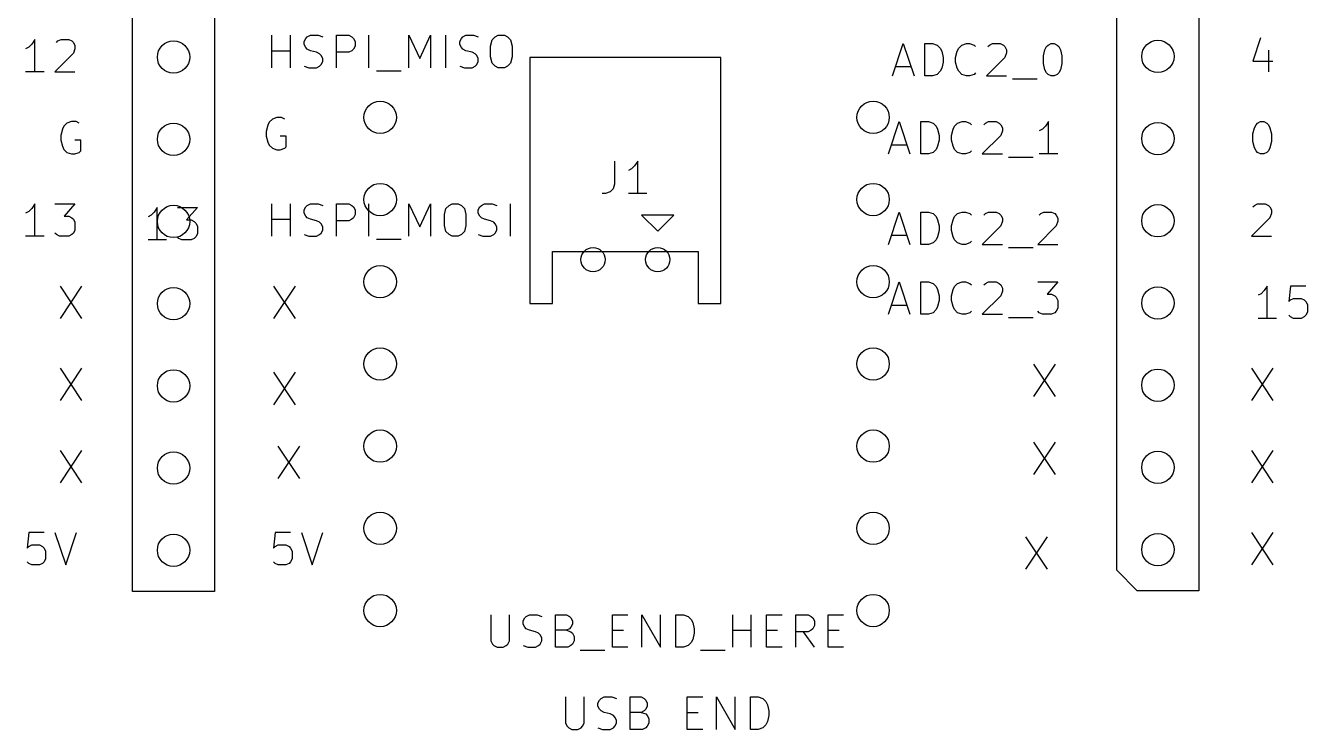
# Model space of a CAD drawing. Extents: x 1.5 to 46.6, y -62.7 to 0.
# Drawn here: x 6.86 to 46.48, y -62.68 to -40.94 of the extents above; entities that cross this region are included whole.
import ezdxf

# ---------------------------------------------------------------- set-up
doc = ezdxf.new("R2010")
doc.units = 0
doc.layers.add('BLACK', color=7, linetype='CONTINUOUS')
doc.layers.add('GRAY3', color=9, linetype='CONTINUOUS')

msp = doc.modelspace()

# ---------------------------------------------------------------- linework, layer by layer
at = {"layer": 'BLACK'}
for centre, radius in [((11.43, -41.91), 0.5), ((41.86, -41.89), 0.5), ((17.818346, -43.772866), 0.5), ((33.058346, -43.772866), 0.5), ((11.43, -44.45), 0.5), ((41.86, -44.43), 0.5), ((17.818346, -46.312866), 0.5), ((33.058346, -46.312866), 0.5), ((11.43, -46.99), 0.5), ((41.86, -46.97), 0.5), ((24.4, -48.17), 0.375), ((26.4, -48.17), 0.375), ((17.818346, -48.852866), 0.5), ((33.058346, -48.852866), 0.5), ((11.43, -49.53), 0.5), ((41.86, -49.51), 0.5), ((17.818346, -51.392866), 0.5), ((33.058346, -51.392866), 0.5), ((11.43, -52.07), 0.5), ((41.86, -52.05), 0.5), ((17.818346, -53.932866), 0.5), ((33.058346, -53.932866), 0.5), ((11.43, -54.61), 0.5), ((41.86, -54.59), 0.5), ((17.818346, -56.472866), 0.5), ((33.058346, -56.472866), 0.5), ((11.43, -57.15), 0.5), ((41.86, -57.13), 0.5), ((17.818346, -59.012866), 0.5), ((33.058346, -59.012866), 0.5)]:
    msp.add_circle(centre, radius, dxfattribs=at)
at = {"layer": 'GRAY3', "linetype": 'CONTINUOUS'}
for p, q in [((10.16, -58.42), (10.16, -10.16)), ((40.59, -57.765), (40.59, -10.14)), ((43.13, -10.14), (43.13, -58.4)), ((12.7, -10.795), (12.7, -58.42)), ((6.953333, -41.602914), (6.858095, -41.650533)), ((7.048571, -41.507676), (6.953333, -41.602914)), ((7.143809, -41.364819), (7.048571, -41.507676)), ((7.143809, -42.364819), (7.143809, -41.364819)), ((7.810476, -41.460057), (7.858095, -41.412438)), ((7.858095, -41.412438), (7.953333, -41.364819)), ((7.953333, -41.364819), (8.191428, -41.364819)), ((8.191428, -41.364819), (8.286666, -41.412438)), ((8.286666, -41.412438), (8.334285, -41.460057)), ((8.334285, -41.460057), (8.381904, -41.555295)), ((8.381904, -41.555295), (8.381904, -41.650533)), ((14.470524, -42.237819), (14.470524, -41.237819)), ((15.041952, -42.237819), (15.041952, -41.237819)), ((15.470524, -41.428295), (15.518143, -41.333057)), ((15.470524, -41.523533), (15.470524, -41.428295)), ((15.518143, -41.618771), (15.470524, -41.523533)), ((15.518143, -41.333057), (15.565762, -41.285438)), ((15.565762, -41.285438), (15.661, -41.237819)), ((15.661, -41.237819), (15.899095, -41.237819)), ((15.899095, -41.237819), (16.041952, -41.285438)), ((16.470524, -42.237819), (16.470524, -41.237819)), ((16.470524, -41.237819), (16.851476, -41.237819)), ((16.851476, -41.237819), (16.946714, -41.285438)), ((16.946714, -41.285438), (16.994333, -41.333057)), ((16.994333, -41.333057), (17.041952, -41.428295)), ((17.041952, -41.571152), (16.994333, -41.66639)), ((17.041952, -41.428295), (17.041952, -41.571152)), ((17.470524, -42.237819), (17.470524, -41.237819)), ((18.708619, -42.237819), (18.708619, -41.237819)), ((18.708619, -41.237819), (19.041952, -41.952104)), ((19.041952, -41.952104), (19.375285, -41.237819)), ((19.375285, -41.237819), (19.375285, -42.237819)), ((19.851476, -42.237819), (19.851476, -41.237819)), ((20.280047, -41.428295), (20.327666, -41.333057)), ((20.280047, -41.523533), (20.280047, -41.428295)), ((20.327666, -41.618771), (20.280047, -41.523533)), ((20.327666, -41.333057), (20.375285, -41.285438)), ((20.375285, -41.285438), (20.470523, -41.237819)), ((20.470523, -41.237819), (20.708618, -41.237819)), ((20.708618, -41.237819), (20.851475, -41.285438)), ((21.232428, -41.571152), (21.280047, -41.380676)), ((21.232428, -41.904485), (21.232428, -41.571152)), ((21.280047, -41.380676), (21.375285, -41.285438)), ((21.375285, -41.285438), (21.470523, -41.237819)), ((21.470523, -41.237819), (21.660999, -41.237819)), ((21.660999, -41.237819), (21.756237, -41.285438)), ((21.756237, -41.285438), (21.851475, -41.380676)), ((21.851475, -41.380676), (21.899094, -41.571152)), ((21.899094, -41.571152), (21.899094, -41.904485)), ((33.655333, -42.491819), (33.988666, -41.491819)), ((33.988666, -41.491819), (34.321999, -42.491819)), ((34.655333, -42.491819), (34.655333, -41.491819)), ((34.655333, -41.491819), (34.893428, -41.491819)), ((34.893428, -41.491819), (35.036285, -41.539438)), ((35.036285, -41.539438), (35.131523, -41.634676)), ((35.702952, -41.634676), (35.79819, -41.539438)), ((35.79819, -41.539438), (35.941047, -41.491819)), ((35.941047, -41.491819), (36.036285, -41.491819)), ((36.036285, -41.491819), (36.179142, -41.539438)), ((36.179142, -41.539438), (36.226761, -41.587057)), ((36.607714, -41.587057), (36.655333, -41.539438)), ((36.655333, -41.539438), (36.750571, -41.491819)), ((36.750571, -41.491819), (36.988666, -41.491819)), ((36.988666, -41.491819), (37.083904, -41.539438)), ((37.083904, -41.539438), (37.131523, -41.587057)), ((37.131523, -41.587057), (37.179142, -41.682295)), ((38.369619, -41.682295), (38.417238, -41.587057)), ((38.417238, -41.587057), (38.464857, -41.539438)), ((38.464857, -41.539438), (38.560095, -41.491819)), ((38.560095, -41.491819), (38.655333, -41.491819)), ((38.655333, -41.491819), (38.750571, -41.539438)), ((38.750571, -41.539438), (38.79819, -41.587057)), ((38.79819, -41.587057), (38.845809, -41.682295)), ((45.037381, -41.3172), (44.799286, -42.031485)), ((8.334285, -41.79339), (7.762857, -42.364819)), ((8.381904, -41.650533), (8.334285, -41.79339)), ((14.470524, -41.714009), (15.041952, -41.714009)), ((15.565762, -41.66639), (15.518143, -41.618771)), ((15.661, -41.714009), (15.565762, -41.66639)), ((15.851476, -41.761628), (15.661, -41.714009)), ((15.946714, -41.809247), (15.851476, -41.761628)), ((15.994333, -41.856866), (15.946714, -41.809247)), ((16.041952, -41.952104), (15.994333, -41.856866)), ((16.041952, -42.047342), (16.041952, -41.952104)), ((16.851476, -41.761628), (16.470524, -41.761628)), ((16.946714, -41.714009), (16.851476, -41.761628)), ((16.994333, -41.66639), (16.946714, -41.714009)), ((20.375285, -41.66639), (20.327666, -41.618771)), ((20.470523, -41.714009), (20.375285, -41.66639)), ((20.660999, -41.761628), (20.470523, -41.714009)), ((20.756237, -41.809247), (20.660999, -41.761628)), ((20.803856, -41.856866), (20.756237, -41.809247)), ((20.851475, -41.952104), (20.803856, -41.856866)), ((20.851475, -42.047342), (20.851475, -41.952104)), ((21.280047, -42.094961), (21.232428, -41.904485)), ((21.899094, -41.904485), (21.851475, -42.094961)), ((22.45, -41.92), (22.45, -49.52)), ((28.35, -41.92), (22.45, -41.92)), ((28.35, -49.52), (28.35, -41.92)), ((35.131523, -41.634676), (35.179142, -41.729914)), ((35.179142, -41.729914), (35.226761, -41.92039)), ((35.226761, -41.92039), (35.226761, -42.063247)), ((35.607714, -41.92039), (35.655333, -41.729914)), ((35.607714, -42.063247), (35.607714, -41.92039)), ((35.655333, -41.729914), (35.702952, -41.634676)), ((37.131523, -41.92039), (36.560095, -42.491819)), ((37.179142, -41.777533), (37.131523, -41.92039)), ((37.179142, -41.682295), (37.179142, -41.777533)), ((38.322, -41.872771), (38.369619, -41.682295)), ((38.322, -42.110866), (38.322, -41.872771)), ((38.845809, -41.682295), (38.893428, -41.872771)), ((38.893428, -41.872771), (38.893428, -42.110866)), ((45.275476, -41.698152), (45.275476, -42.364819)), ((7.429523, -42.364819), (6.858095, -42.364819)), ((7.762857, -42.364819), (8.381904, -42.364819)), ((15.470524, -42.1902), (15.613381, -42.237819)), ((15.613381, -42.237819), (15.851476, -42.237819)), ((15.851476, -42.237819), (15.946714, -42.1902)), ((15.946714, -42.1902), (15.994333, -42.14258)), ((15.994333, -42.14258), (16.041952, -42.047342)), ((17.708619, -42.333057), (18.470523, -42.333057)), ((20.280047, -42.1902), (20.422904, -42.237819)), ((20.422904, -42.237819), (20.660999, -42.237819)), ((20.660999, -42.237819), (20.756237, -42.1902)), ((20.756237, -42.1902), (20.803856, -42.14258)), ((20.803856, -42.14258), (20.851475, -42.047342)), ((21.375285, -42.1902), (21.280047, -42.094961)), ((21.470523, -42.237819), (21.375285, -42.1902)), ((21.660999, -42.237819), (21.470523, -42.237819)), ((21.756237, -42.1902), (21.660999, -42.237819)), ((21.851475, -42.094961), (21.756237, -42.1902)), ((33.750571, -42.206104), (34.226761, -42.206104)), ((35.131523, -42.348961), (35.036285, -42.4442)), ((35.179142, -42.253723), (35.131523, -42.348961)), ((35.226761, -42.063247), (35.179142, -42.253723)), ((35.655333, -42.253723), (35.607714, -42.063247)), ((35.702952, -42.348961), (35.655333, -42.253723)), ((35.79819, -42.4442), (35.702952, -42.348961)), ((36.226761, -42.39658), (36.179142, -42.4442)), ((38.369619, -42.301342), (38.322, -42.110866)), ((38.417238, -42.39658), (38.369619, -42.301342)), ((38.464857, -42.4442), (38.417238, -42.39658)), ((38.79819, -42.39658), (38.750571, -42.4442)), ((38.845809, -42.301342), (38.79819, -42.39658)), ((38.893428, -42.110866), (38.845809, -42.301342)), ((44.799286, -42.031485), (45.418333, -42.031485)), ((34.893428, -42.491819), (34.655333, -42.491819)), ((35.036285, -42.4442), (34.893428, -42.491819)), ((35.941047, -42.491819), (35.79819, -42.4442)), ((36.036285, -42.491819), (35.941047, -42.491819)), ((36.179142, -42.4442), (36.036285, -42.491819)), ((36.560095, -42.491819), (37.179142, -42.491819)), ((37.369619, -42.587057), (38.131523, -42.587057)), ((38.560095, -42.491819), (38.464857, -42.4442)), ((38.655333, -42.491819), (38.560095, -42.491819)), ((38.750571, -42.4442), (38.655333, -42.491819)), ((8.135952, -43.952438), (8.040714, -44.047676)), ((8.278809, -43.904819), (8.135952, -43.952438)), ((8.421666, -43.904819), (8.278809, -43.904819)), ((8.516904, -43.952438), (8.421666, -43.904819)), ((14.390714, -43.920676), (14.343095, -44.015914)), ((14.485952, -43.825438), (14.390714, -43.920676)), ((14.628809, -43.777819), (14.485952, -43.825438)), ((14.771666, -43.777819), (14.628809, -43.777819)), ((14.866904, -43.825438), (14.771666, -43.777819)), ((33.528333, -44.904819), (33.861666, -43.904819)), ((33.861666, -43.904819), (34.194999, -44.904819)), ((34.528333, -44.904819), (34.528333, -43.904819)), ((34.528333, -43.904819), (34.766428, -43.904819)), ((34.766428, -43.904819), (34.909285, -43.952438)), ((34.909285, -43.952438), (35.004523, -44.047676)), ((35.575952, -44.047676), (35.67119, -43.952438)), ((35.67119, -43.952438), (35.814047, -43.904819)), ((35.814047, -43.904819), (35.909285, -43.904819)), ((35.909285, -43.904819), (36.052142, -43.952438)), ((36.052142, -43.952438), (36.099761, -44.000057)), ((36.480714, -44.000057), (36.528333, -43.952438)), ((36.528333, -43.952438), (36.623571, -43.904819)), ((36.623571, -43.904819), (36.861666, -43.904819)), ((36.861666, -43.904819), (36.956904, -43.952438)), ((36.956904, -43.952438), (37.004523, -44.000057)), ((38.480714, -43.904819), (38.385476, -44.047676)), ((38.480714, -44.904819), (38.480714, -43.904819)), ((44.894524, -44.000057), (44.942143, -43.952438)), ((44.942143, -43.952438), (45.037381, -43.904819)), ((45.037381, -43.904819), (45.132619, -43.904819)), ((45.132619, -43.904819), (45.227857, -43.952438)), ((45.227857, -43.952438), (45.275476, -44.000057)), ((7.993095, -44.142914), (7.945476, -44.33339)), ((7.945476, -44.33339), (7.945476, -44.476247)), ((8.040714, -44.047676), (7.993095, -44.142914)), ((14.343095, -44.015914), (14.295476, -44.20639)), ((14.295476, -44.20639), (14.295476, -44.349247)), ((14.295476, -44.349247), (14.343095, -44.539723)), ((14.914523, -44.349247), (14.724047, -44.349247)), ((14.914523, -44.68258), (14.914523, -44.349247)), ((35.004523, -44.047676), (35.052142, -44.142914)), ((35.052142, -44.142914), (35.099761, -44.33339)), ((35.099761, -44.33339), (35.099761, -44.476247)), ((35.480714, -44.33339), (35.528333, -44.142914)), ((35.480714, -44.476247), (35.480714, -44.33339)), ((35.528333, -44.142914), (35.575952, -44.047676)), ((37.004523, -44.33339), (36.433095, -44.904819)), ((37.004523, -44.000057), (37.052142, -44.095295)), ((37.052142, -44.190533), (37.004523, -44.33339)), ((37.052142, -44.095295), (37.052142, -44.190533)), ((38.290238, -44.142914), (38.195, -44.190533)), ((38.385476, -44.047676), (38.290238, -44.142914)), ((44.799286, -44.285771), (44.846905, -44.095295)), ((44.799286, -44.523866), (44.799286, -44.285771)), ((44.846905, -44.095295), (44.894524, -44.000057)), ((45.275476, -44.000057), (45.323095, -44.095295)), ((45.323095, -44.095295), (45.370714, -44.285771)), ((45.370714, -44.285771), (45.370714, -44.523866)), ((7.945476, -44.476247), (7.993095, -44.666723)), ((7.993095, -44.666723), (8.040714, -44.761961)), ((8.040714, -44.761961), (8.135952, -44.8572)), ((8.564523, -44.476247), (8.374047, -44.476247)), ((8.564523, -44.80958), (8.564523, -44.476247)), ((14.343095, -44.539723), (14.390714, -44.634961)), ((14.390714, -44.634961), (14.485952, -44.7302)), ((14.485952, -44.7302), (14.628809, -44.777819)), ((14.724047, -44.777819), (14.866904, -44.7302)), ((14.866904, -44.7302), (14.914523, -44.68258)), ((33.623571, -44.619104), (34.099761, -44.619104)), ((35.004523, -44.761961), (34.909285, -44.8572)), ((35.052142, -44.666723), (35.004523, -44.761961)), ((35.099761, -44.476247), (35.052142, -44.666723)), ((35.528333, -44.666723), (35.480714, -44.476247)), ((35.575952, -44.761961), (35.528333, -44.666723)), ((35.67119, -44.8572), (35.575952, -44.761961)), ((44.846905, -44.714342), (44.799286, -44.523866)), ((44.894524, -44.80958), (44.846905, -44.714342)), ((45.323095, -44.714342), (45.275476, -44.80958)), ((45.370714, -44.523866), (45.323095, -44.714342)), ((8.135952, -44.8572), (8.278809, -44.904819)), ((8.278809, -44.904819), (8.374047, -44.904819)), ((8.374047, -44.904819), (8.516904, -44.8572)), ((8.516904, -44.8572), (8.564523, -44.80958)), ((14.628809, -44.777819), (14.724047, -44.777819)), ((25.066666, -45.124819), (25.066666, -45.839104)), ((25.780952, -45.124819), (25.685714, -45.267676)), ((25.780952, -46.124819), (25.780952, -45.124819)), ((34.766428, -44.904819), (34.528333, -44.904819)), ((34.909285, -44.8572), (34.766428, -44.904819)), ((35.814047, -44.904819), (35.67119, -44.8572)), ((35.909285, -44.904819), (35.814047, -44.904819)), ((36.052142, -44.8572), (35.909285, -44.904819)), ((36.099761, -44.80958), (36.052142, -44.8572)), ((36.433095, -44.904819), (37.052142, -44.904819)), ((37.242619, -45.000057), (38.004523, -45.000057)), ((38.766428, -44.904819), (38.195, -44.904819)), ((44.942143, -44.8572), (44.894524, -44.80958)), ((45.037381, -44.904819), (44.942143, -44.8572)), ((45.132619, -44.904819), (45.037381, -44.904819)), ((45.227857, -44.8572), (45.132619, -44.904819)), ((45.275476, -44.80958), (45.227857, -44.8572)), ((25.590476, -45.362914), (25.495238, -45.410533)), ((25.685714, -45.267676), (25.590476, -45.362914)), ((25.066666, -45.839104), (25.019047, -45.981961)), ((24.780952, -46.124819), (24.685714, -46.124819)), ((24.923809, -46.0772), (24.780952, -46.124819)), ((25.019047, -45.981961), (24.923809, -46.0772)), ((26.066666, -46.124819), (25.495238, -46.124819)), ((6.953333, -46.682914), (6.858095, -46.730533)), ((7.048571, -46.587676), (6.953333, -46.682914)), ((7.143809, -46.444819), (7.048571, -46.587676)), ((7.143809, -47.444819), (7.143809, -46.444819)), ((7.762857, -46.444819), (8.381904, -46.444819)), ((8.381904, -46.444819), (8.048571, -46.825771)), ((10.833571, -46.704676), (10.738333, -46.799914)), ((10.928809, -46.561819), (10.833571, -46.704676)), ((10.928809, -47.561819), (10.928809, -46.561819)), ((11.547857, -46.561819), (12.166904, -46.561819)), ((12.166904, -46.561819), (11.833571, -46.942771)), ((14.470524, -47.444819), (14.470524, -46.444819)), ((15.041952, -47.444819), (15.041952, -46.444819)), ((15.470524, -46.635295), (15.518143, -46.540057)), ((15.470524, -46.730533), (15.470524, -46.635295)), ((15.518143, -46.825771), (15.470524, -46.730533)), ((15.518143, -46.540057), (15.565762, -46.492438)), ((15.565762, -46.492438), (15.661, -46.444819)), ((15.661, -46.444819), (15.899095, -46.444819)), ((15.899095, -46.444819), (16.041952, -46.492438)), ((16.470524, -47.444819), (16.470524, -46.444819)), ((16.470524, -46.444819), (16.851476, -46.444819)), ((16.851476, -46.444819), (16.946714, -46.492438)), ((16.946714, -46.492438), (16.994333, -46.540057)), ((16.994333, -46.540057), (17.041952, -46.635295)), ((17.041952, -46.635295), (17.041952, -46.778152)), ((17.470524, -47.444819), (17.470524, -46.444819)), ((18.708619, -47.444819), (18.708619, -46.444819)), ((18.708619, -46.444819), (19.041952, -47.159104)), ((19.041952, -47.159104), (19.375285, -46.444819)), ((19.375285, -46.444819), (19.375285, -47.444819)), ((19.803857, -46.778152), (19.851476, -46.587676)), ((19.851476, -46.587676), (19.946714, -46.492438)), ((19.946714, -46.492438), (20.041952, -46.444819)), ((20.041952, -46.444819), (20.232428, -46.444819)), ((20.232428, -46.444819), (20.327666, -46.492438)), ((20.327666, -46.492438), (20.422904, -46.587676)), ((20.422904, -46.587676), (20.470523, -46.778152)), ((20.851476, -46.635295), (20.899095, -46.540057)), ((20.851476, -46.730533), (20.851476, -46.635295)), ((20.899095, -46.825771), (20.851476, -46.730533)), ((20.899095, -46.540057), (20.946714, -46.492438)), ((20.946714, -46.492438), (21.041952, -46.444819)), ((21.041952, -46.444819), (21.280047, -46.444819)), ((21.280047, -46.444819), (21.422904, -46.492438)), ((21.851476, -47.444819), (21.851476, -46.444819)), ((33.528333, -47.698819), (33.861666, -46.698819)), ((33.861666, -46.698819), (34.194999, -47.698819)), ((34.528333, -47.698819), (34.528333, -46.698819)), ((34.528333, -46.698819), (34.766428, -46.698819)), ((34.766428, -46.698819), (34.909285, -46.746438)), ((34.909285, -46.746438), (35.004523, -46.841676)), ((35.575952, -46.841676), (35.67119, -46.746438)), ((35.67119, -46.746438), (35.814047, -46.698819)), ((35.814047, -46.698819), (35.909285, -46.698819)), ((35.909285, -46.698819), (36.052142, -46.746438)), ((36.052142, -46.746438), (36.099761, -46.794057)), ((36.480714, -46.794057), (36.528333, -46.746438)), ((36.528333, -46.746438), (36.623571, -46.698819)), ((36.623571, -46.698819), (36.861666, -46.698819)), ((36.861666, -46.698819), (36.956904, -46.746438)), ((36.956904, -46.746438), (37.004523, -46.794057)), ((38.195, -46.794057), (38.242619, -46.746438)), ((38.242619, -46.746438), (38.337857, -46.698819)), ((38.337857, -46.698819), (38.575952, -46.698819)), ((38.575952, -46.698819), (38.67119, -46.746438)), ((38.67119, -46.746438), (38.718809, -46.794057)), ((44.799286, -46.540057), (44.846905, -46.492438)), ((44.846905, -46.492438), (44.942143, -46.444819)), ((44.942143, -46.444819), (45.180238, -46.444819)), ((45.180238, -46.444819), (45.275476, -46.492438)), ((45.275476, -46.492438), (45.323095, -46.540057)), ((45.323095, -46.540057), (45.370714, -46.635295)), ((45.370714, -46.730533), (45.323095, -46.87339)), ((45.370714, -46.635295), (45.370714, -46.730533)), ((8.048571, -46.825771), (8.191428, -46.825771)), ((8.191428, -46.825771), (8.286666, -46.87339)), ((8.286666, -46.87339), (8.334285, -46.921009)), ((8.334285, -46.921009), (8.381904, -47.016247)), ((8.381904, -47.016247), (8.381904, -47.254342)), ((10.738333, -46.799914), (10.643095, -46.847533)), ((11.833571, -46.942771), (11.976428, -46.942771)), ((11.976428, -46.942771), (12.071666, -46.99039)), ((12.071666, -46.99039), (12.119285, -47.038009)), ((12.119285, -47.038009), (12.166904, -47.133247)), ((12.166904, -47.133247), (12.166904, -47.371342)), ((14.470524, -46.921009), (15.041952, -46.921009)), ((15.565762, -46.87339), (15.518143, -46.825771)), ((15.661, -46.921009), (15.565762, -46.87339)), ((15.851476, -46.968628), (15.661, -46.921009)), ((15.946714, -47.016247), (15.851476, -46.968628)), ((15.994333, -47.063866), (15.946714, -47.016247)), ((16.041952, -47.159104), (15.994333, -47.063866)), ((16.851476, -46.968628), (16.470524, -46.968628)), ((16.946714, -46.921009), (16.851476, -46.968628)), ((16.994333, -46.87339), (16.946714, -46.921009)), ((17.041952, -46.778152), (16.994333, -46.87339)), ((19.803857, -47.111485), (19.803857, -46.778152)), ((19.851476, -47.301961), (19.803857, -47.111485)), ((20.470523, -47.111485), (20.422904, -47.301961)), ((20.470523, -46.778152), (20.470523, -47.111485)), ((20.946714, -46.87339), (20.899095, -46.825771)), ((21.041952, -46.921009), (20.946714, -46.87339)), ((21.232428, -46.968628), (21.041952, -46.921009)), ((21.327666, -47.016247), (21.232428, -46.968628)), ((21.375285, -47.063866), (21.327666, -47.016247)), ((21.422904, -47.159104), (21.375285, -47.063866)), ((25.9, -46.795), (26.4, -47.295)), ((26.9, -46.795), (25.9, -46.795)), ((26.4, -47.295), (26.9, -46.795)), ((35.004523, -46.841676), (35.052142, -46.936914)), ((35.052142, -46.936914), (35.099761, -47.12739)), ((35.099761, -47.12739), (35.099761, -47.270247)), ((35.480714, -47.12739), (35.528333, -46.936914)), ((35.480714, -47.270247), (35.480714, -47.12739)), ((35.528333, -46.936914), (35.575952, -46.841676)), ((37.004523, -47.12739), (36.433095, -47.698819)), ((37.004523, -46.794057), (37.052142, -46.889295)), ((37.052142, -46.984533), (37.004523, -47.12739)), ((37.052142, -46.889295), (37.052142, -46.984533)), ((38.718809, -47.12739), (38.147381, -47.698819)), ((38.718809, -46.794057), (38.766428, -46.889295)), ((38.766428, -46.984533), (38.718809, -47.12739)), ((38.766428, -46.889295), (38.766428, -46.984533)), ((45.323095, -46.87339), (44.751667, -47.444819)), ((7.429523, -47.444819), (6.858095, -47.444819)), ((7.810476, -47.3972), (7.762857, -47.34958)), ((7.905714, -47.444819), (7.810476, -47.3972)), ((8.191428, -47.444819), (7.905714, -47.444819)), ((8.286666, -47.3972), (8.191428, -47.444819)), ((8.334285, -47.34958), (8.286666, -47.3972)), ((8.381904, -47.254342), (8.334285, -47.34958)), ((11.595476, -47.5142), (11.547857, -47.46658)), ((11.690714, -47.561819), (11.595476, -47.5142)), ((12.071666, -47.5142), (11.976428, -47.561819)), ((12.119285, -47.46658), (12.071666, -47.5142)), ((12.166904, -47.371342), (12.119285, -47.46658)), ((15.470524, -47.3972), (15.613381, -47.444819)), ((15.613381, -47.444819), (15.851476, -47.444819)), ((15.851476, -47.444819), (15.946714, -47.3972)), ((15.946714, -47.3972), (15.994333, -47.34958)), ((15.994333, -47.34958), (16.041952, -47.254342)), ((16.041952, -47.254342), (16.041952, -47.159104)), ((17.708619, -47.540057), (18.470523, -47.540057)), ((19.946714, -47.3972), (19.851476, -47.301961)), ((20.041952, -47.444819), (19.946714, -47.3972)), ((20.232428, -47.444819), (20.041952, -47.444819)), ((20.327666, -47.3972), (20.232428, -47.444819)), ((20.422904, -47.301961), (20.327666, -47.3972)), ((20.851476, -47.3972), (20.994333, -47.444819)), ((20.994333, -47.444819), (21.232428, -47.444819)), ((21.232428, -47.444819), (21.327666, -47.3972)), ((21.327666, -47.3972), (21.375285, -47.34958)), ((21.375285, -47.34958), (21.422904, -47.254342)), ((21.422904, -47.254342), (21.422904, -47.159104)), ((33.623571, -47.413104), (34.099761, -47.413104)), ((35.052142, -47.460723), (35.004523, -47.555961)), ((35.099761, -47.270247), (35.052142, -47.460723)), ((35.528333, -47.460723), (35.480714, -47.270247)), ((35.575952, -47.555961), (35.528333, -47.460723)), ((44.751667, -47.444819), (45.370714, -47.444819)), ((11.214523, -47.561819), (10.643095, -47.561819)), ((11.976428, -47.561819), (11.690714, -47.561819)), ((23.15, -47.92), (27.65, -47.92)), ((23.15, -49.52), (23.15, -47.92)), ((27.65, -47.92), (27.65, -49.52)), ((34.766428, -47.698819), (34.528333, -47.698819)), ((34.909285, -47.6512), (34.766428, -47.698819)), ((35.004523, -47.555961), (34.909285, -47.6512)), ((35.67119, -47.6512), (35.575952, -47.555961)), ((35.814047, -47.698819), (35.67119, -47.6512)), ((35.909285, -47.698819), (35.814047, -47.698819)), ((36.052142, -47.6512), (35.909285, -47.698819)), ((36.099761, -47.60358), (36.052142, -47.6512)), ((36.433095, -47.698819), (37.052142, -47.698819)), ((37.242619, -47.794057), (38.004523, -47.794057)), ((38.147381, -47.698819), (38.766428, -47.698819)), ((7.921667, -48.984819), (8.588333, -49.984819)), ((8.588333, -48.984819), (7.921667, -49.984819)), ((14.525667, -48.984819), (15.192333, -49.984819)), ((15.192333, -48.984819), (14.525667, -49.984819)), ((33.528333, -49.857819), (33.861666, -48.857819)), ((33.861666, -48.857819), (34.194999, -49.857819)), ((34.528333, -49.857819), (34.528333, -48.857819)), ((34.528333, -48.857819), (34.766428, -48.857819)), ((34.766428, -48.857819), (34.909285, -48.905438)), ((34.909285, -48.905438), (35.004523, -49.000676)), ((35.004523, -49.000676), (35.052142, -49.095914)), ((35.052142, -49.095914), (35.099761, -49.28639)), ((35.480714, -49.28639), (35.528333, -49.095914)), ((35.528333, -49.095914), (35.575952, -49.000676)), ((35.575952, -49.000676), (35.67119, -48.905438)), ((35.67119, -48.905438), (35.814047, -48.857819)), ((35.814047, -48.857819), (35.909285, -48.857819)), ((35.909285, -48.857819), (36.052142, -48.905438)), ((36.052142, -48.905438), (36.099761, -48.953057)), ((36.480714, -48.953057), (36.528333, -48.905438)), ((36.528333, -48.905438), (36.623571, -48.857819)), ((36.623571, -48.857819), (36.861666, -48.857819)), ((36.861666, -48.857819), (36.956904, -48.905438)), ((36.956904, -48.905438), (37.004523, -48.953057)), ((37.004523, -48.953057), (37.052142, -49.048295)), ((37.052142, -49.048295), (37.052142, -49.143533)), ((38.147381, -48.857819), (38.766428, -48.857819)), ((38.766428, -48.857819), (38.433095, -49.238771)), ((45.148571, -49.127676), (45.053333, -49.222914)), ((45.243809, -48.984819), (45.148571, -49.127676)), ((45.243809, -49.984819), (45.243809, -48.984819)), ((45.958095, -48.984819), (45.910476, -49.461009)), ((46.434285, -48.984819), (45.958095, -48.984819)), ((22.45, -49.52), (23.15, -49.52)), ((27.65, -49.52), (28.35, -49.52)), ((35.099761, -49.429247), (35.052142, -49.619723)), ((35.099761, -49.28639), (35.099761, -49.429247)), ((35.480714, -49.429247), (35.480714, -49.28639)), ((35.528333, -49.619723), (35.480714, -49.429247)), ((37.004523, -49.28639), (36.433095, -49.857819)), ((37.052142, -49.143533), (37.004523, -49.28639)), ((38.433095, -49.238771), (38.575952, -49.238771)), ((38.575952, -49.238771), (38.67119, -49.28639)), ((38.67119, -49.28639), (38.718809, -49.334009)), ((38.718809, -49.334009), (38.766428, -49.429247)), ((38.766428, -49.429247), (38.766428, -49.667342)), ((45.053333, -49.222914), (44.958095, -49.270533)), ((45.910476, -49.461009), (45.958095, -49.41339)), ((45.958095, -49.41339), (46.053333, -49.365771)), ((46.053333, -49.365771), (46.291428, -49.365771)), ((46.291428, -49.365771), (46.386666, -49.41339)), ((46.386666, -49.41339), (46.434285, -49.461009)), ((46.434285, -49.461009), (46.481904, -49.556247)), ((33.623571, -49.572104), (34.099761, -49.572104)), ((34.766428, -49.857819), (34.528333, -49.857819)), ((34.909285, -49.8102), (34.766428, -49.857819)), ((35.004523, -49.714961), (34.909285, -49.8102)), ((35.052142, -49.619723), (35.004523, -49.714961)), ((35.575952, -49.714961), (35.528333, -49.619723)), ((35.67119, -49.8102), (35.575952, -49.714961)), ((35.814047, -49.857819), (35.67119, -49.8102)), ((35.909285, -49.857819), (35.814047, -49.857819)), ((36.052142, -49.8102), (35.909285, -49.857819)), ((36.099761, -49.76258), (36.052142, -49.8102)), ((36.433095, -49.857819), (37.052142, -49.857819)), ((38.195, -49.8102), (38.147381, -49.76258)), ((38.290238, -49.857819), (38.195, -49.8102)), ((38.575952, -49.857819), (38.290238, -49.857819)), ((38.67119, -49.8102), (38.575952, -49.857819)), ((38.718809, -49.76258), (38.67119, -49.8102)), ((38.766428, -49.667342), (38.718809, -49.76258)), ((45.958095, -49.9372), (45.910476, -49.88958)), ((46.434285, -49.88958), (46.386666, -49.9372)), ((46.481904, -49.794342), (46.434285, -49.88958)), ((46.481904, -49.556247), (46.481904, -49.794342)), ((37.242619, -49.953057), (38.004523, -49.953057)), ((45.529523, -49.984819), (44.958095, -49.984819)), ((46.053333, -49.984819), (45.958095, -49.9372)), ((46.291428, -49.984819), (46.053333, -49.984819)), ((46.386666, -49.9372), (46.291428, -49.984819)), ((38.020667, -51.397819), (38.687333, -52.397819)), ((38.687333, -51.397819), (38.020667, -52.397819)), ((7.921667, -51.524819), (8.588333, -52.524819)), ((8.588333, -51.524819), (7.921667, -52.524819)), ((14.525667, -51.651819), (15.192333, -52.651819)), ((15.192333, -51.651819), (14.525667, -52.651819)), ((44.751667, -51.524819), (45.418333, -52.524819)), ((45.418333, -51.524819), (44.751667, -52.524819)), ((38.020667, -53.810819), (38.687333, -54.810819)), ((38.687333, -53.810819), (38.020667, -54.810819)), ((7.921667, -54.064819), (8.588333, -55.064819)), ((8.588333, -54.064819), (7.921667, -55.064819)), ((14.652667, -53.937819), (15.319333, -54.937819)), ((15.319333, -53.937819), (14.652667, -54.937819)), ((44.751667, -54.064819), (45.418333, -55.064819)), ((45.418333, -54.064819), (44.751667, -55.064819)), ((6.953333, -56.604819), (6.905714, -57.081009)), ((7.429523, -56.604819), (6.953333, -56.604819)), ((7.762857, -56.604819), (8.09619, -57.604819)), ((8.09619, -57.604819), (8.429523, -56.604819)), ((14.573333, -56.604819), (14.525714, -57.081009)), ((15.049523, -56.604819), (14.573333, -56.604819)), ((15.382857, -56.604819), (15.71619, -57.604819)), ((15.71619, -57.604819), (16.049523, -56.604819)), ((44.751667, -56.604819), (45.418333, -57.604819)), ((45.418333, -56.604819), (44.751667, -57.604819)), ((6.905714, -57.081009), (6.953333, -57.03339)), ((6.953333, -57.03339), (7.048571, -56.985771)), ((7.048571, -56.985771), (7.286666, -56.985771)), ((7.286666, -56.985771), (7.381904, -57.03339)), ((7.381904, -57.03339), (7.429523, -57.081009)), ((14.525714, -57.081009), (14.573333, -57.03339)), ((14.573333, -57.03339), (14.668571, -56.985771)), ((14.668571, -56.985771), (14.906666, -56.985771)), ((14.906666, -56.985771), (15.001904, -57.03339)), ((15.001904, -57.03339), (15.049523, -57.081009)), ((37.766667, -56.731819), (38.433333, -57.731819)), ((38.433333, -56.731819), (37.766667, -57.731819)), ((7.429523, -57.081009), (7.477142, -57.176247)), ((7.477142, -57.414342), (7.429523, -57.50958)), ((7.477142, -57.176247), (7.477142, -57.414342)), ((15.049523, -57.081009), (15.097142, -57.176247)), ((15.097142, -57.414342), (15.049523, -57.50958)), ((15.097142, -57.176247), (15.097142, -57.414342)), ((6.953333, -57.5572), (6.905714, -57.50958)), ((7.048571, -57.604819), (6.953333, -57.5572)), ((7.286666, -57.604819), (7.048571, -57.604819)), ((7.381904, -57.5572), (7.286666, -57.604819)), ((7.429523, -57.50958), (7.381904, -57.5572)), ((14.573333, -57.5572), (14.525714, -57.50958)), ((14.668571, -57.604819), (14.573333, -57.5572)), ((14.906666, -57.604819), (14.668571, -57.604819)), ((15.001904, -57.5572), (14.906666, -57.604819)), ((15.049523, -57.50958), (15.001904, -57.5572)), ((41.225, -58.4), (40.59, -57.765)), ((12.7, -58.42), (10.16, -58.42)), ((43.13, -58.4), (41.225, -58.4)), ((21.241428, -59.144819), (21.241428, -59.954342)), ((21.812856, -59.954342), (21.812856, -59.144819)), ((22.241428, -59.335295), (22.289047, -59.240057)), ((22.241428, -59.430533), (22.241428, -59.335295)), ((22.289047, -59.525771), (22.241428, -59.430533)), ((22.289047, -59.240057), (22.336666, -59.192438)), ((22.336666, -59.192438), (22.431904, -59.144819)), ((22.431904, -59.144819), (22.669999, -59.144819)), ((22.669999, -59.144819), (22.812856, -59.192438)), ((23.241428, -60.144819), (23.241428, -59.144819)), ((23.241428, -59.144819), (23.574761, -59.144819)), ((23.574761, -59.144819), (23.669999, -59.192438)), ((23.669999, -59.192438), (23.717618, -59.240057)), ((23.717618, -59.240057), (23.765237, -59.335295)), ((23.765237, -59.430533), (23.717618, -59.525771)), ((23.765237, -59.335295), (23.765237, -59.430533)), ((25.003333, -60.144819), (25.003333, -59.144819)), ((25.003333, -59.144819), (25.479523, -59.144819)), ((25.908095, -60.144819), (25.908095, -59.144819)), ((25.908095, -59.144819), (26.479523, -60.144819)), ((26.479523, -60.144819), (26.479523, -59.144819)), ((26.955714, -60.144819), (26.955714, -59.144819)), ((26.955714, -59.144819), (27.193809, -59.144819)), ((27.193809, -59.144819), (27.336666, -59.192438)), ((27.336666, -59.192438), (27.431904, -59.287676)), ((27.431904, -59.287676), (27.479523, -59.382914)), ((27.479523, -59.382914), (27.527142, -59.57339)), ((28.717619, -60.144819), (28.717619, -59.144819)), ((29.289047, -60.144819), (29.289047, -59.144819)), ((29.765238, -60.144819), (29.765238, -59.144819)), ((29.765238, -59.144819), (30.241428, -59.144819)), ((30.67, -60.144819), (30.67, -59.144819)), ((30.67, -59.144819), (31.050952, -59.144819)), ((31.050952, -59.144819), (31.14619, -59.192438)), ((31.14619, -59.192438), (31.193809, -59.240057)), ((31.193809, -59.240057), (31.241428, -59.335295)), ((31.241428, -59.335295), (31.241428, -59.478152)), ((31.67, -60.144819), (31.67, -59.144819)), ((31.67, -59.144819), (32.14619, -59.144819)), ((22.336666, -59.57339), (22.289047, -59.525771)), ((22.431904, -59.621009), (22.336666, -59.57339)), ((22.62238, -59.668628), (22.431904, -59.621009)), ((22.717618, -59.716247), (22.62238, -59.668628)), ((22.765237, -59.763866), (22.717618, -59.716247)), ((22.812856, -59.859104), (22.765237, -59.763866)), ((23.574761, -59.621009), (23.241428, -59.621009)), ((23.669999, -59.57339), (23.574761, -59.621009)), ((23.574761, -59.621009), (23.717618, -59.668628)), ((23.717618, -59.525771), (23.669999, -59.57339)), ((23.717618, -59.668628), (23.765237, -59.716247)), ((23.765237, -59.716247), (23.812856, -59.811485)), ((23.812856, -59.811485), (23.812856, -59.954342)), ((25.003333, -59.621009), (25.336666, -59.621009)), ((27.527142, -59.716247), (27.479523, -59.906723)), ((27.527142, -59.57339), (27.527142, -59.716247)), ((28.717619, -59.621009), (29.289047, -59.621009)), ((29.765238, -59.621009), (30.098571, -59.621009)), ((31.050952, -59.668628), (30.67, -59.668628)), ((31.241428, -60.144819), (30.908095, -59.668628)), ((31.14619, -59.621009), (31.050952, -59.668628)), ((31.193809, -59.57339), (31.14619, -59.621009)), ((31.241428, -59.478152), (31.193809, -59.57339)), ((31.67, -59.621009), (32.003333, -59.621009)), ((21.241428, -59.954342), (21.289047, -60.04958)), ((21.289047, -60.04958), (21.336666, -60.0972)), ((21.336666, -60.0972), (21.431904, -60.144819)), ((21.431904, -60.144819), (21.62238, -60.144819)), ((21.62238, -60.144819), (21.717618, -60.0972)), ((21.717618, -60.0972), (21.765237, -60.04958)), ((21.765237, -60.04958), (21.812856, -59.954342)), ((22.241428, -60.0972), (22.384285, -60.144819)), ((22.384285, -60.144819), (22.62238, -60.144819)), ((22.62238, -60.144819), (22.717618, -60.0972)), ((22.717618, -60.0972), (22.765237, -60.04958)), ((22.765237, -60.04958), (22.812856, -59.954342)), ((22.812856, -59.954342), (22.812856, -59.859104)), ((23.62238, -60.144819), (23.241428, -60.144819)), ((23.717618, -60.0972), (23.62238, -60.144819)), ((23.765237, -60.04958), (23.717618, -60.0972)), ((23.812856, -59.954342), (23.765237, -60.04958)), ((25.479523, -60.144819), (25.003333, -60.144819)), ((27.193809, -60.144819), (26.955714, -60.144819)), ((27.336666, -60.0972), (27.193809, -60.144819)), ((27.431904, -60.001961), (27.336666, -60.0972)), ((27.479523, -59.906723), (27.431904, -60.001961)), ((30.241428, -60.144819), (29.765238, -60.144819)), ((32.14619, -60.144819), (31.67, -60.144819)), ((24.003333, -60.240057), (24.765237, -60.240057)), ((27.717619, -60.240057), (28.479523, -60.240057)), ((23.550952, -61.684819), (23.550952, -62.494342)), ((24.12238, -62.494342), (24.12238, -61.684819)), ((24.550952, -61.875295), (24.598571, -61.780057)), ((24.598571, -61.780057), (24.64619, -61.732438)), ((24.64619, -61.732438), (24.741428, -61.684819)), ((24.741428, -61.684819), (24.979523, -61.684819)), ((24.979523, -61.684819), (25.12238, -61.732438)), ((25.550952, -62.684819), (25.550952, -61.684819)), ((25.550952, -61.684819), (25.884285, -61.684819)), ((25.884285, -61.684819), (25.979523, -61.732438)), ((25.979523, -61.732438), (26.027142, -61.780057)), ((26.027142, -61.780057), (26.074761, -61.875295)), ((27.312857, -62.684819), (27.312857, -61.684819)), ((27.312857, -61.684819), (27.789047, -61.684819)), ((28.217619, -62.684819), (28.217619, -61.684819)), ((28.217619, -61.684819), (28.789047, -62.684819)), ((28.789047, -62.684819), (28.789047, -61.684819)), ((29.265238, -62.684819), (29.265238, -61.684819)), ((29.265238, -61.684819), (29.503333, -61.684819)), ((29.503333, -61.684819), (29.64619, -61.732438)), ((29.64619, -61.732438), (29.741428, -61.827676)), ((24.550952, -61.970533), (24.550952, -61.875295)), ((24.598571, -62.065771), (24.550952, -61.970533)), ((24.64619, -62.11339), (24.598571, -62.065771)), ((24.741428, -62.161009), (24.64619, -62.11339)), ((24.931904, -62.208628), (24.741428, -62.161009)), ((25.027142, -62.256247), (24.931904, -62.208628)), ((25.884285, -62.161009), (25.550952, -62.161009)), ((25.979523, -62.11339), (25.884285, -62.161009)), ((25.884285, -62.161009), (26.027142, -62.208628)), ((26.027142, -62.065771), (25.979523, -62.11339)), ((26.074761, -61.970533), (26.027142, -62.065771)), ((26.027142, -62.208628), (26.074761, -62.256247)), ((26.074761, -61.875295), (26.074761, -61.970533)), ((27.312857, -62.161009), (27.64619, -62.161009)), ((29.741428, -61.827676), (29.789047, -61.922914)), ((29.789047, -61.922914), (29.836666, -62.11339)), ((29.836666, -62.11339), (29.836666, -62.256247)), ((23.550952, -62.494342), (23.598571, -62.58958)), ((23.598571, -62.58958), (23.64619, -62.6372)), ((24.027142, -62.6372), (24.074761, -62.58958)), ((24.074761, -62.58958), (24.12238, -62.494342)), ((25.074761, -62.303866), (25.027142, -62.256247)), ((25.027142, -62.6372), (25.074761, -62.58958)), ((25.12238, -62.399104), (25.074761, -62.303866)), ((25.074761, -62.58958), (25.12238, -62.494342)), ((25.12238, -62.494342), (25.12238, -62.399104)), ((26.074761, -62.58958), (26.027142, -62.6372)), ((26.074761, -62.256247), (26.12238, -62.351485)), ((26.12238, -62.494342), (26.074761, -62.58958)), ((26.12238, -62.351485), (26.12238, -62.494342)), ((29.741428, -62.541961), (29.64619, -62.6372)), ((29.789047, -62.446723), (29.741428, -62.541961)), ((29.836666, -62.256247), (29.789047, -62.446723)), ((23.64619, -62.6372), (23.741428, -62.684819)), ((23.741428, -62.684819), (23.931904, -62.684819)), ((23.931904, -62.684819), (24.027142, -62.6372)), ((24.550952, -62.6372), (24.693809, -62.684819)), ((24.693809, -62.684819), (24.931904, -62.684819)), ((24.931904, -62.684819), (25.027142, -62.6372)), ((25.931904, -62.684819), (25.550952, -62.684819)), ((26.027142, -62.6372), (25.931904, -62.684819)), ((27.789047, -62.684819), (27.312857, -62.684819)), ((29.503333, -62.684819), (29.265238, -62.684819)), ((29.64619, -62.6372), (29.503333, -62.684819))]:
    msp.add_line(p, q, dxfattribs=at)

doc.saveas('drawing.dxf')
